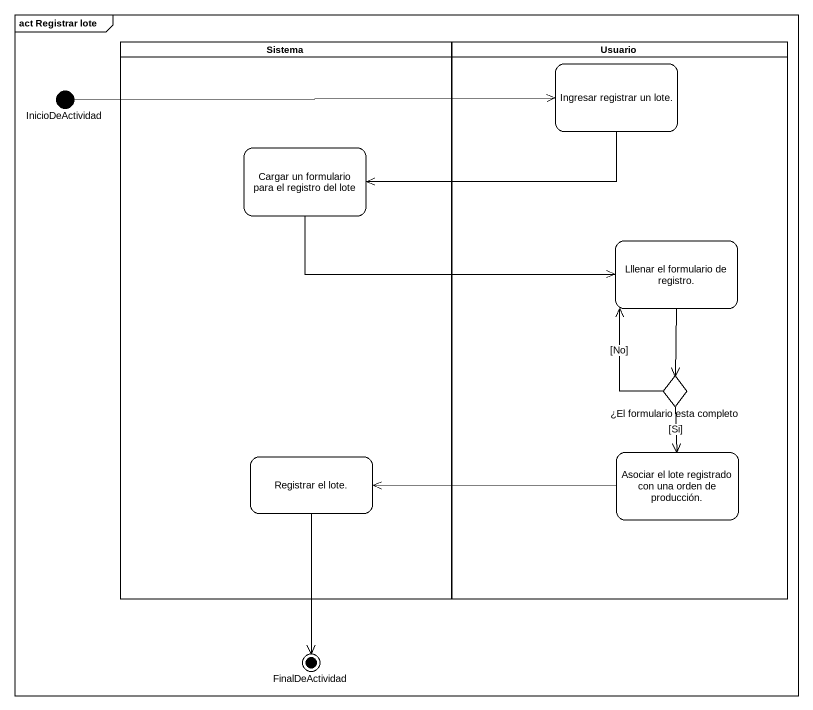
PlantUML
@startuml
mainframe act Registrar lote
hide empty description
state Sistema <<partition>> {
  state "Cargar un formulario para el registro del lote" as Cargar_un_formulario_para
  state "Registrar el lote." as Registrar_el_lote
}
state Usuario <<partition>> {
  state "Ingresar registrar un lote." as Ingresar_registrar_un_lote
  state "Lllenar el formulario de registro." as Lllenar_el_formulario_de
  state "¿El formulario esta completo" as El_formulario_esta_completo <<choice>>
  state "Asociar el lote registrado con una orden de producción." as Asociar_el_lote_registrado
}
state InicioDeActividad <<start>>
state FinalDeActividad <<end>>
Ingresar_registrar_un_lote -left-> Cargar_un_formulario_para
InicioDeActividad -right-> Ingresar_registrar_un_lote
Cargar_un_formulario_para -right-> Lllenar_el_formulario_de
Lllenar_el_formulario_de --> El_formulario_esta_completo
El_formulario_esta_completo -up-> Lllenar_el_formulario_de : [No]
El_formulario_esta_completo --> Asociar_el_lote_registrado : [Si]
Registrar_el_lote --> FinalDeActividad
Asociar_el_lote_registrado -left-> Registrar_el_lote
@enduml
